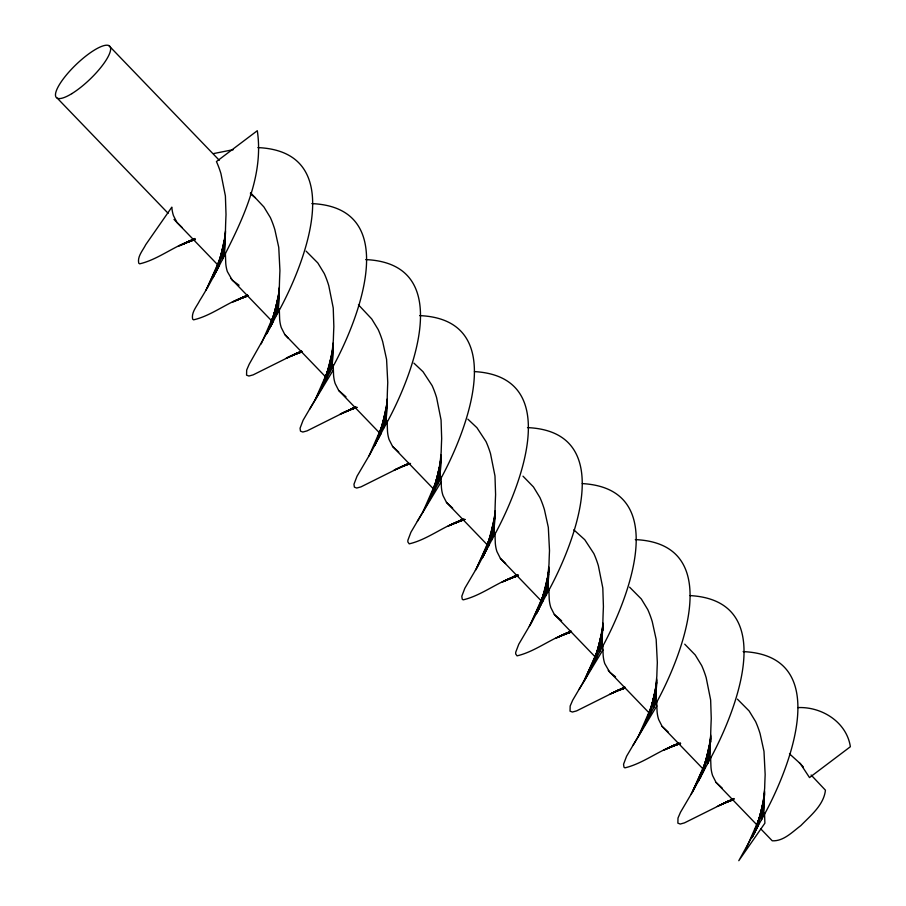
<?xml version="1.0" encoding="UTF-8"?>
<svg xmlns="http://www.w3.org/2000/svg" width="906" height="906" viewBox="0 0 906 906"><rect width="100%" height="100%" fill="white"/><g stroke="black" fill="none" stroke-linecap="round" stroke-linejoin="round"><path stroke-width="1.36" d="M387.066 406.567L387.258 396.239A78.154 7.961 -86.6 0 1 387.757 382.592L386.579 359.376L382.694 341.675A78.154 47.135 87.9 0 0 378.198 329.569L371.72 318.946L358.436 304.812M494.891 518.572L495.084 508.243A78.154 7.961 -86.6 0 1 495.593 494.597L494.982 475.978L490.52 453.68A78.154 47.135 87.9 0 0 486.024 441.573L476.941 427.723L467.847 419.15M602.717 630.576L602.92 620.248A78.154 7.961 -86.6 0 1 603.419 606.601L602.807 587.983L598.356 565.684A78.154 47.135 87.9 0 0 593.849 553.577L584.766 539.727L573.826 529.829M710.553 742.58L710.746 732.252A78.154 7.961 -86.6 0 1 711.255 718.594L710.644 699.987L706.182 677.688A78.154 47.135 87.9 0 0 701.686 665.57L695.219 654.959L684.743 644.177M225.368 234.62L225.515 228.233A78.154 7.961 -86.6 0 1 226.013 214.586L225.401 195.979L220.951 173.669A78.154 47.135 87.9 0 0 216.443 161.562L257.304 130.713C263.737 173.658 244.846 214.937 226.024 252.332C217.814 268.765 209.377 285.107 199.648 300.69C196.851 306.364 191.121 312.423 192.638 319.139L193.567 319.841C212.468 315.515 228.55 301.245 247.474 295.877M296.919 353.068L253.125 374.88L248.901 376.035L246.557 375.141L246.681 370.033L249.184 364.235L272.672 322.683L279.252 292.955L279.422 284.235A78.154 7.961 -86.6 0 1 279.931 270.588L278.754 247.383L274.858 229.671A78.154 47.135 87.9 0 0 270.362 217.565L263.895 206.942L250.532 192.74M346.772 411.041L307.043 430.882L302.819 432.037L300.475 431.143L300.067 428.221L303.102 420.237L316.364 397.677L330.192 371.653L333.34 340.237A78.154 7.961 -86.6 0 1 333.85 326.59L333.238 307.983L328.776 285.673A78.154 47.135 87.9 0 0 324.28 273.567L317.813 262.944L306.103 251.143M464.461 519.444C444.993 524.699 428.572 539.353 409.229 543.849L407.847 541.935L407.893 540.225L410.928 532.23L424.201 509.682L438.017 483.657L441.165 452.241A78.154 7.961 -86.6 0 1 441.675 438.595L441.063 419.988L436.613 397.677A78.154 47.135 87.9 0 0 432.105 385.571L423.023 371.72L413.929 363.147M571.392 631.731C552.309 637.201 536.08 651.403 517.066 655.853L515.684 653.939L515.729 652.229L518.764 644.234L532.026 621.686L545.854 595.661L549.002 564.245A78.154 7.961 -86.6 0 1 549.5 550.599L548.323 527.383L544.438 509.682A78.154 47.135 87.9 0 0 539.942 497.575L533.464 486.952L523 476.182M680.497 743.26C660.916 748.696 644.325 763.237 624.891 767.858L623.962 767.155L623.555 764.234L626.59 756.238L639.863 733.69L653.679 707.654L656.827 676.25A78.154 7.961 -86.6 0 1 657.337 662.603L656.159 639.387L652.263 621.686A78.154 47.135 87.9 0 0 647.767 609.579L641.301 598.957L629.591 587.156M764.517 812.931L764.89 823.169L738.798 860.7L761.504 819.658L764.664 788.254A78.154 7.961 -86.6 0 1 765.162 774.596L763.985 751.391L760.1 733.69A78.154 47.135 87.9 0 0 755.604 721.572L749.126 710.961L737.416 699.16M225.447 231.041L224.246 255.877L225.401 232.649L222.355 259.648L225.209 236.013M279.354 287.043L278.165 311.879L279.32 288.652L276.273 315.65L272.672 322.683L279.286 290.622L276.273 315.65C303.125 268.731 350.882 151.698 257.916 147.599M333.272 343.046L332.083 367.87L333.238 344.642L330.192 371.653C357.032 324.733 404.801 207.701 311.834 203.601M387.19 399.048L385.99 423.872L387.145 400.645L384.099 427.655L370.282 453.68L357.021 476.228L353.974 484.223L354.382 487.145L356.726 488.04L360.95 486.884L402.604 466.114M441.109 455.039L439.908 479.874L441.063 456.647L438.017 483.657C464.869 436.737 512.626 319.705 419.659 315.605M495.016 511.041L493.827 535.876L494.982 512.649L491.935 539.659L478.119 565.684L464.846 588.232L461.811 596.227L462.219 599.149L463.147 599.851C482.173 595.412 498.391 581.199 517.473 575.729M548.934 567.043L547.745 591.878L548.9 568.651L545.854 595.661C572.694 548.742 620.463 431.709 527.496 427.609M602.852 623.045L601.652 647.881L602.807 624.653L599.761 651.652L585.944 677.688L572.671 700.236L570.168 706.034L570.044 711.153L572.388 712.037L576.612 710.893L618.266 690.112M656.759 679.047L655.57 703.883L656.725 680.655L653.679 707.654C680.531 660.734 728.288 543.713 635.321 539.614M710.678 735.049L709.489 759.885L710.644 736.657L707.597 763.656L693.77 789.692L680.508 812.24L677.994 818.039L677.869 823.146L680.225 824.041L684.449 822.886L728.243 801.074M764.596 791.051L763.396 815.887L764.551 792.659L761.504 819.658C788.356 772.739 836.113 655.718 743.147 651.607M225.096 235.956L218.754 266.681L225.039 238.301M333.204 346.624L326.59 378.685L332.864 350.305M441.029 458.629L434.416 490.69L439.795 466.364M548.866 570.633L542.252 602.694L548.526 574.313L540.123 606.748L546.816 583.883M656.691 682.637L650.078 714.687L656.352 686.318L648.911 716.906L656.306 687.892L647.949 718.752L654.642 695.887L646.556 721.403L653.554 700.712M764.517 794.63L757.903 826.691L764.188 798.322L756.748 828.911L764.132 799.896M225.005 238.289L217.599 268.901L224.314 242.525M279.252 292.955L271.506 324.903L277.553 301.166M332.842 350.294L324.461 382.751L331.154 359.875M440.667 462.286L433.261 492.909L439.965 466.533M385.378 413.17L379.342 436.907L387.077 404.959L380.497 434.687L387.111 402.626L384.099 427.655C410.95 380.735 458.708 263.703 365.741 259.603M601.04 637.167L595.004 660.904L602.739 628.968L596.159 658.696L602.773 626.635L599.761 651.652C626.318 604.834 674.347 488.855 582.275 483.589M708.877 749.171L702.83 772.909L710.564 740.961L703.996 770.689L710.61 738.639L707.597 763.656C734.154 716.839 782.172 600.859 690.1 595.593M224.235 242.593L216.625 270.747L223.318 247.882M278.504 297.247L270.543 326.749L276.84 305.22M386.341 409.252L378.368 438.753L385.458 414.54M439.886 466.59L432.287 494.755L438.98 471.879M602.003 633.26L594.03 662.75L600.338 641.233M709.828 745.264L701.867 774.755L706.986 757.269M764.109 799.919L755.774 830.757L762.478 807.892M493.294 526.533L486.205 550.746L494.903 516.964L488.334 546.692L494.948 514.631L491.935 539.659C518.492 492.841 566.51 376.862 474.438 371.596M707.767 754.573L708.956 750.542M223.193 247.87L215.243 273.397L221.358 255.288M276.692 305.209L269.15 329.399L275.707 309.999M331.03 359.875L323.068 385.401L330.056 364.71M385.367 414.529L376.987 441.403L382.66 424.586M438.855 471.879L430.894 497.394L437.02 479.297M493.192 526.533L484.812 553.396L491.369 534.008M546.692 583.872L538.73 609.398L544.846 591.301M600.18 641.222L592.649 665.4L599.194 646.012M708.854 750.53L700.474 777.405L707.031 758.005M762.342 807.88L754.392 833.407L760.508 815.309M223.465 248.81L213.907 275.877L221.494 255.435M276.93 306.103L267.825 331.879L275.877 310.158M330.384 363.385L321.732 387.881L330.271 364.892M384.756 418.108L375.65 443.883L382.762 424.721M438.221 475.39L429.569 499.874L437.156 479.444M492.581 530.101L483.476 555.876L491.539 534.166M546.952 584.823L537.394 611.878L544.982 591.448M600.418 642.105L591.312 667.881L599.376 646.171M654.789 696.816L645.219 723.883L653.758 700.893M708.243 754.109L699.138 779.885L706.25 760.723M762.614 808.82L753.056 835.887L760.644 815.445M221.324 255.617L212.921 277.7L221.687 255.843M275.741 310.316L266.84 333.702L276.115 310.554M329.161 367.61L320.758 389.693L328.482 370.418M382.581 424.914L374.665 445.695L382.921 425.129M436.986 479.614L428.583 501.698L437.349 479.852M491.403 534.325L482.502 557.7L490.746 537.133M544.823 591.618L536.42 613.702L545.174 591.845M599.228 646.318L590.327 669.704L598.572 649.138M644.245 725.706L653.634 701.029M706.068 760.927L698.164 781.708L706.408 761.142M760.485 815.627L752.071 837.71L760.836 815.853M207.248 287.938L221.347 255.832M261.166 343.94L275.832 310.554M315.084 399.942L328.618 369.116M368.991 455.945L382.525 425.118M422.909 511.947L437.009 479.84M476.828 567.949L490.361 537.122M530.735 623.951L544.834 591.845M599.319 646.556L584.653 679.942L593.974 659.919M638.571 735.944L652.105 705.128M706.023 761.131L692.478 791.946L703.554 768.175M746.397 847.948L760.496 815.842M595.14 657.416L596.884 653.668M205.832 290.418L217.044 266.658M218.233 264.156L219.999 260.396M475.412 570.418L490.758 537.904M529.319 626.42L542.898 597.654M583.238 682.422L596.816 653.656M691.074 794.426L705.23 764.415M309.524 409.387L333.34 369.92M417.349 521.392L441.165 481.913M579.104 689.387L602.909 649.919M633.011 745.389L656.827 705.921M194.881 239.433C175.413 244.699 158.992 259.354 139.66 263.839L138.72 263.136C137.214 256.432 142.933 250.362 145.73 244.688L171.823 207.157A78.154 40.702 -49.3 0 0 173.454 215.583L176.93 222.446L182.14 227.542M571.052 632.014L564.347 634.109L566.499 633.067M680.225 743.6L672.173 746.114L674.324 745.072M350.837 409.07L352.944 408.051M512.581 577.065L515.74 575.548M178.21 246.364L194.609 238.618M232.117 302.366L247.259 295.209M286.036 358.368L301.177 351.211M339.954 414.359L355.095 407.213M393.872 470.361L409.014 463.215M447.779 526.363L462.921 519.217M501.698 582.365L518.096 574.619M555.616 638.368L570.757 631.222M609.523 694.37L624.664 687.224M663.441 750.372L678.583 743.226M717.359 806.374L733.758 798.628M194.813 238.505L179.943 245.515L194.088 239.467M247.485 295.096L233.85 301.517L248.006 295.469M301.404 351.098L287.768 357.519L301.925 351.471M355.322 407.1L341.687 413.521L355.832 407.474M407.994 463.679L395.594 469.523L409.648 463.725M463.147 519.093L449.512 525.525L463.668 519.478M517.066 575.095L503.43 581.516L517.575 575.48M570.973 631.097L557.349 637.518L571.493 631.482M624.891 687.099L611.256 693.52L625.276 687.914M678.809 743.101L665.174 749.522L679.319 743.486M733.962 798.514L719.092 805.525L733.237 799.488M194.043 239.411L182.423 244.303L195.243 239.422M246.67 295.956L236.341 300.305L247.87 295.911M301.868 351.415L290.26 356.296L301.789 351.913L292.865 355.039L300.532 352.196M355.786 407.406L344.167 412.298L357.009 407.247M463.612 519.41L452.003 524.302L464.812 519.421M516.239 575.956L505.91 580.304L517.451 575.91M570.157 631.958L559.829 636.306L571.358 631.912M679.274 743.418L667.665 748.311L680.474 743.43M733.192 799.42L721.572 804.313L733.135 799.726M193.986 239.716L185.028 243.035L195.345 239.456M247.893 295.718L238.946 299.037L247.961 295.911M463.555 519.727L454.608 523.045L464.914 519.466M624.019 688.198L616.352 691.04L625.367 687.914M508.515 579.047L517.541 575.91M562.433 635.038L571.46 631.912M670.259 747.042L680.576 743.464M301.392 351.879L294.767 354.11L301.471 352.004M350.01 409.659L356.636 407.44M403.929 465.661L410.543 463.442M517.054 575.888L510.429 578.107L518.47 575.593M564.347 634.109L570.961 631.89M624.88 687.892L619.591 689.67L624.959 688.016M672.173 746.114L680.123 743.441M734.03 799.443L726.091 802.116L732.795 800.021M186.942 242.106L194.983 239.592M240.86 298.108L247.565 296.013M350.033 409.693L356.726 407.587M403.94 465.695L409.308 464.008M456.522 522.116L464.563 519.591M213.578 153.578L233.374 149.649M797.937 707.597C821.719 706.51 846.668 722.071 850.372 746.725L809.511 777.575L800.428 763.735L789.488 753.826M239.082 285.243L232.389 280.35L227.361 271.585A78.154 40.702 -49.3 0 1 225.741 263.159L225.368 252.91M345.99 396.817L338.674 390.452L335.197 383.589A78.154 40.702 -49.3 0 1 333.567 375.152L333.204 364.914M398.753 452.117L392.581 446.454L389.104 439.58A78.154 40.702 -49.3 0 1 387.485 431.154L387.111 420.916M452.66 508.119L446.499 502.456L443.023 495.582A78.154 40.702 -49.3 0 1 441.392 487.156L441.029 476.918M561.652 620.825L554.336 614.461L550.848 607.586A78.154 40.702 -49.3 0 1 549.229 599.16L548.855 588.923M615.559 676.827L609.795 672.365L604.766 663.588A78.154 40.702 -49.3 0 1 603.147 655.163L602.773 644.925M668.322 732.127L662.161 726.465L658.685 719.591A78.154 40.702 -49.3 0 1 657.054 711.165L656.691 700.927M722.241 788.129L716.08 782.467L712.603 775.593A78.154 40.702 -49.3 0 1 710.972 767.167L710.598 756.929M250.339 193.816L255.413 197.814M505.639 563.555L500.418 558.458L496.941 551.584A78.154 40.702 -49.3 0 1 495.31 543.158L494.948 532.921M288.051 338.051L284.756 334.45L281.279 327.587A78.154 40.702 -49.3 0 1 279.648 319.15L279.286 308.912M108.833 45.56L219.263 160.26M799.432 762.875L803.328 766.918M811.108 775.015L825.434 790.202C823.826 805.015 810.632 815.525 800.847 825.593C792.41 831.867 783.543 841.436 772.24 840.791L760.621 828.73M57.305 98.199L168.131 213.306M173.997 219.399L217.361 264.45M230.837 278.448L271.279 320.452M284.756 334.45L325.197 376.454M338.674 390.452L379.104 432.456M392.581 446.454L433.023 488.459M446.499 502.456L486.941 544.461M500.418 558.458L540.848 600.463M554.336 614.461L594.766 656.454M608.243 670.463L648.685 712.456M662.161 726.465L702.592 768.458M716.08 782.467L756.748 824.709M71.812 93.646A37.033 10.102 -43.9 0 0 110.498 47.61A37.033 10.102 -43.9 0 0 66.885 74.383A37.033 10.102 -43.9 0 0 71.812 93.646"/></g></svg>
